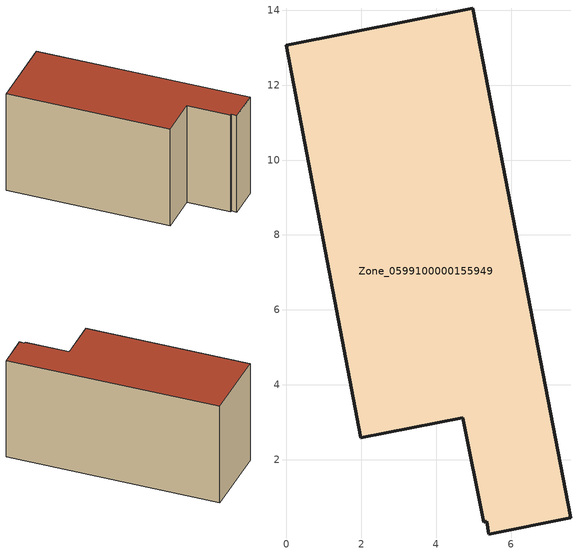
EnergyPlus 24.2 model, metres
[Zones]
Zone_0599100000155949
 floor ground (C_G): 4.71,3.12 1.98,2.58 0,13.06 4.97,14.06 7.59,0.45 5.41,0.02 5.35,0.36 5.26,0.33 z0
 wall outside (C_F): 4.97,14.06 0,13.06 1.98,2.58 4.71,3.12 5.26,0.33 5.35,0.36 5.41,0.02 7.59,0.45 4.97,14.06 z0:6.91
 roof outside (C_R): 5.26,0.33 5.35,0.36 5.41,0.02 7.59,0.45 4.97,14.06 0,13.06 1.98,2.58 4.71,3.12 z6.91
[BUILDING]
Pand.0599100000155949: North Axis=0; Terrain=City; Loads Convergence Tolerance Value=0.04; Temperature Convergence Tolerance Value=0.4; Solar Distribution=FullExterior; Maximum Number of Warmup Days=25; Minimum Number of Warmup Days=1
[Site:Location]
Rotterdam.The.Hague.AP_ZH_NLD Design_Conditions: Latitude=51.96; Longitude=4.45; Time Zone=1; Elevation=-4.5
[SITE:GROUNDTEMPERATURE:BUILDINGSURFACE]
18, 18, 18, 18, 18, 18, 18, 18, 18, 18, 18, 18
[MATERIAL] Thermal Absorptance=0.9; Solar Absorptance=0.7; Visible Absorptance=0.7
Name | Roughness | Thickness | Conductivity | Density | Specific Heat
G.TC.1946 | MediumSmooth | 0.15 | 1 | 540 | 1210
F.TC.1946 | Rough | 0.3 | 0.857143 | 1920 | 840
R.TC.1946 | MediumRough | 0.2 | 0.909091 | 1500 | 1000
[CONSTRUCTION]
C_G: G.TC.1946
C_F: F.TC.1946
C_R: R.TC.1946
[ZONE]
Zone_0599100000155949: Type=1; Multiplier=1; Ceiling Height=Autocalculate; Volume=Autocalculate; Floor Area=autocalculate; Part of Total Floor Area=Yes
[ZONEINFILTRATION:DESIGNFLOWRATE]
Infil_Zone_0599100000155949: Zone or ZoneList or Space or SpaceList=Zone_0599100000155949; Schedule=AlwaysOn; Design Flow Rate Calculation Method=Flow/Area; Flow Rate per Floor Area=0.003; Constant Term Coefficient=1; Temperature Term Coefficient=0; Velocity Term Coefficient=0; Velocity Squared Term Coefficient=0
[HVACTEMPLATE:ZONE:IDEALLOADSAIRSYSTEM]
Zone_0599100000155949: Maximum Heating Supply Air Temperature=50; Minimum Cooling Supply Air Temperature=13; Maximum Heating Supply Air Humidity Ratio=0.0156; Minimum Cooling Supply Air Humidity Ratio=0.0077; Heating Limit=NoLimit; Cooling Limit=NoLimit; Dehumidification Control Type=ConstantSensibleHeatRatio; Cooling Sensible Heat Ratio=0.7; Dehumidification Setpoint=60; Humidification Control Type=None; Humidification Setpoint=30; Outdoor Air Method=None; Outdoor Air Flow Rate per Person=0.00944; Outdoor Air Flow Rate per Zone Floor Area=0; Outdoor Air Flow Rate per Zone=0; Demand Controlled Ventilation Type=None; Outdoor Air Economizer Type=NoEconomizer; Heat Recovery Type=None; Sensible Heat Recovery Effectiveness=0.7; Latent Heat Recovery Effectiveness=0.65
[ZONECONTROL:THERMOSTAT]
ThermostatControl_Zone_0599100000155949: Zone or ZoneList=Zone_0599100000155949; Control Type Schedule=DualSetpointControlType; Control 1=Thermostat_Zone_0599100000155949; Temperature Difference Between Cutout And Setpoint=0
[THERMOSTATSETPOINT:DUALSETPOINT]
Thermostat_Zone_0599100000155949: Heating Setpoint Temperature Schedule=HeatingSetpoint_Zone_0599100000155949; Cooling Setpoint Temperature Schedule=CoolingSetpoint_Zone_0599100000155949
[SCHEDULE:COMPACT]
HeatingSetpoint_Zone_0599100000155949: Through: 12/31, For: AllDays, Until: 24:00, 21
CoolingSetpoint_Zone_0599100000155949: Through: 12/31, For: AllDays, Until: 24:00, 24
DualSetpointControlType: Through: 12/31, For: AllDays, Until: 24:00, 4
AlwaysOn: Through: 12/31, For: AllDays, Until: 24:00, 1
